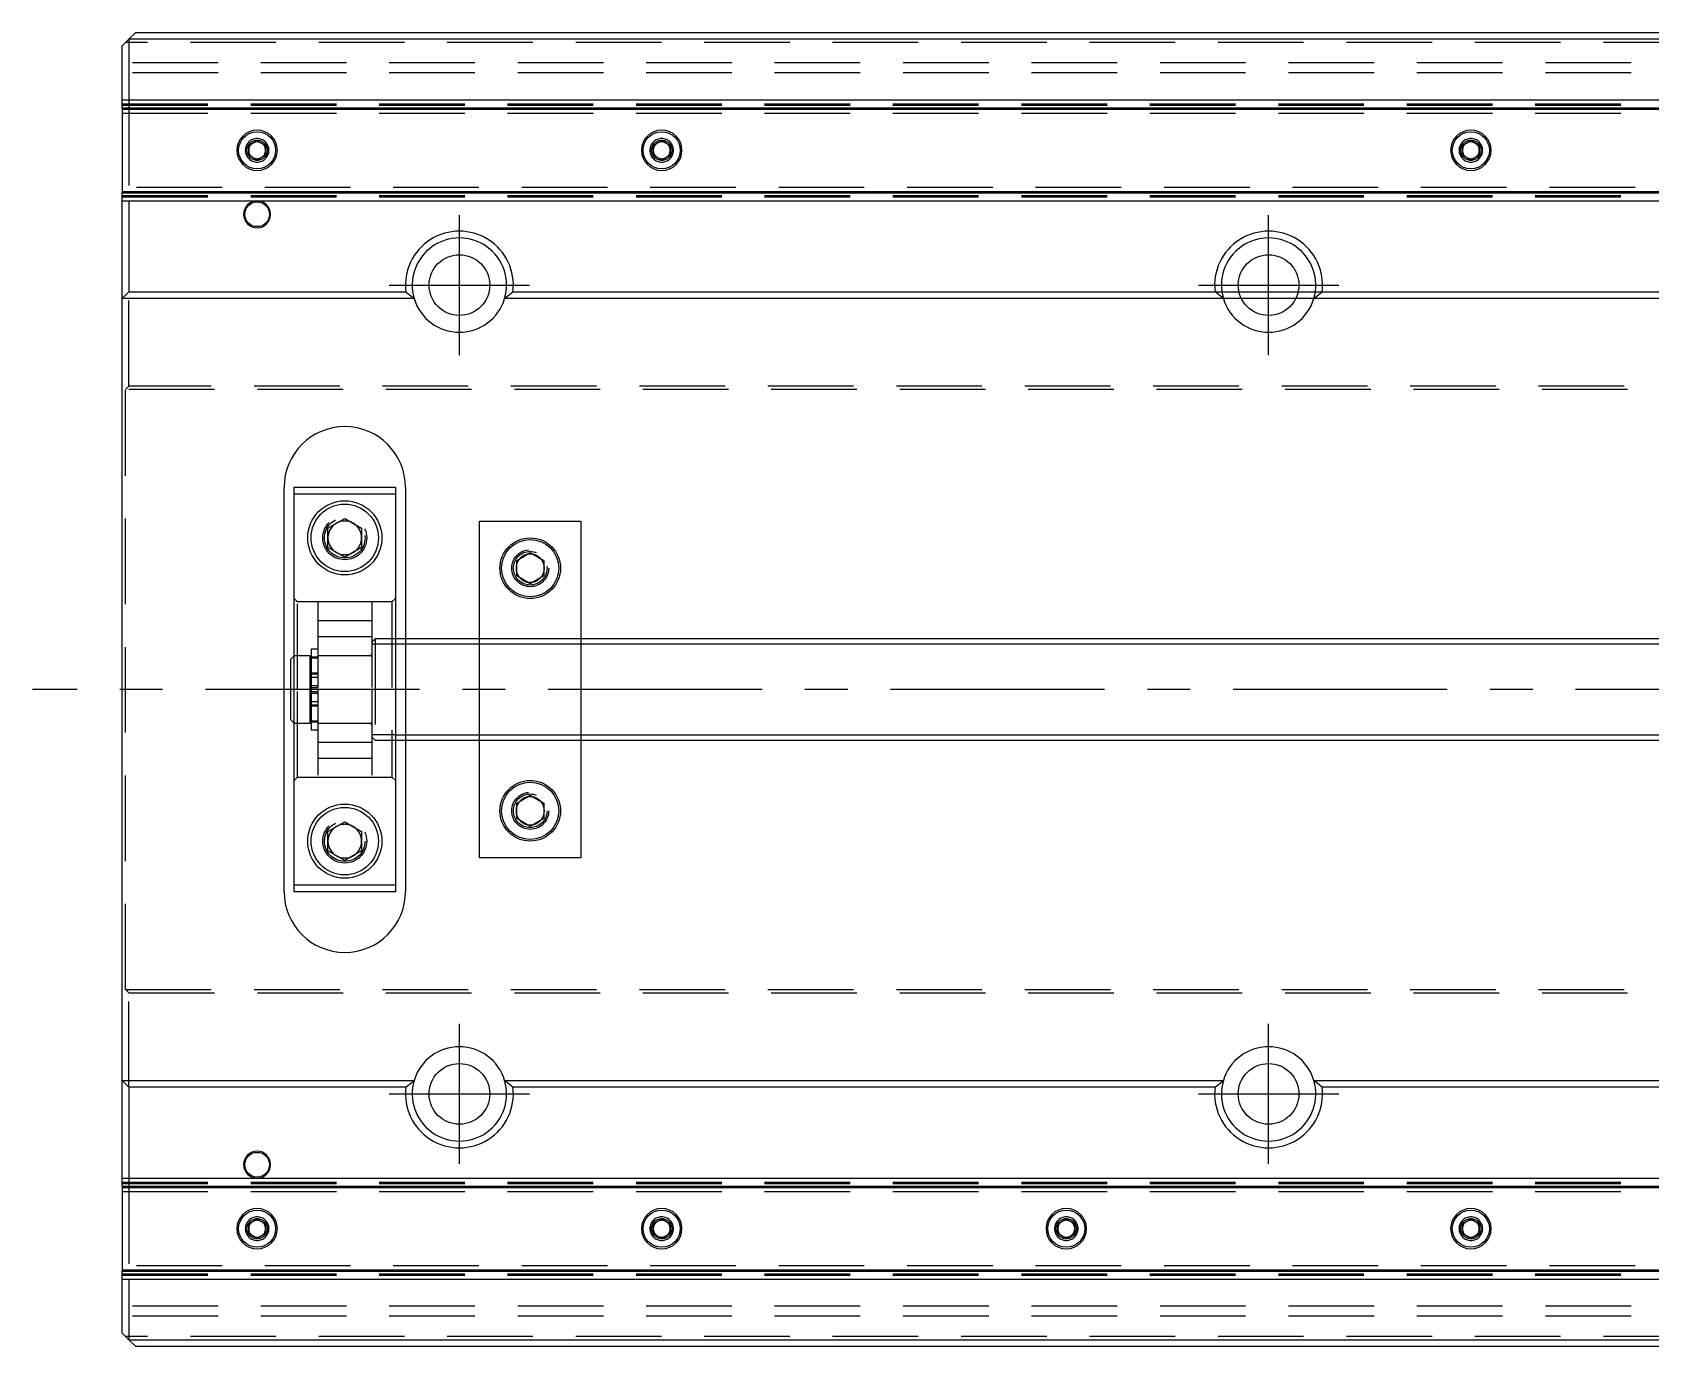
# Model space of a CAD drawing. Extents: x -13 to 914, y -394 to 111.
# Drawn here: x -13.3 to 226.7, y -97.5 to 97.5 of the extents above; entities that cross this region are included whole.
import ezdxf

# ---------------------------------------------------------------- set-up
doc = ezdxf.new("R2010")
doc.units = 0
doc.linetypes.add('CENTER', pattern=[50.8, 31.75, -6.35, 6.35, -6.35])
doc.linetypes.add('DASHED', pattern=[19.05, 12.7, -6.35])
doc.layers.get('0').update_dxf_attribs({"linetype": 'CONTINUOUS'})
doc.layers.add('CENTER', color=1, linetype='CENTER')

msp = doc.modelspace()

# ---------------------------------------------------------------- linework, layer by layer
at = {"color": 7, "linetype": 'CONTINUOUS'}
for p, q in [((1, 96.5), (0, 95.5)), ((2, 97.5), (1, 96.5)), ((1, 96.5), (1, 87.5)), ((275, 96.5), (1, 96.5)), ((2, 97.5), (275, 97.5)), ((0, 87.5), (0, 95.5)), ((0, 86.32), (0, 87.5)), ((0, 87.5), (275, 87.5)), ((0, 86.32), (275, 86.32)), ((0, 86.32), (0, 86.1)), ((0, 86.1), (0, 73.9)), ((0, 86.1), (275, 86.1)), ((18.75, 80.72), (20, 81.44)), ((18.75, 79.28), (18.75, 80.72)), ((20, 78.56), (18.75, 79.28)), ((20, 81.44), (21.25, 80.72)), ((21.25, 79.28), (20, 78.56)), ((21.25, 80.72), (21.25, 79.28)), ((78.75, 80.72), (80, 81.44)), ((78.75, 79.28), (78.75, 80.72)), ((80, 78.56), (78.75, 79.28)), ((80, 81.44), (81.25, 80.72)), ((81.25, 79.28), (80, 78.56)), ((81.25, 80.72), (81.25, 79.28)), ((198.75, 80.72), (200, 81.44)), ((198.75, 79.28), (198.75, 80.72)), ((200, 78.56), (198.75, 79.28)), ((200, 81.44), (201.25, 80.72)), ((201.25, 79.28), (200, 78.56)), ((201.25, 80.72), (201.25, 79.28)), ((0, 73.9), (275, 73.9)), ((0, 73.9), (0, 73.68)), ((0, 72.5), (0, 73.68)), ((0, 73.68), (275, 73.68)), ((0, 58), (0, 72.5)), ((0, 72.5), (275, 72.5)), ((1, 72.5), (1, 59)), ((0, 58), (1, 59)), ((0, -58), (0, 58)), ((43.29, 58), (0, 58)), ((1, 59), (42.06, 59)), ((42.06, 59), (43.29, 58)), ((56.71, 58), (57.94, 59)), ((275, 58), (56.71, 58)), ((57.94, 59), (275, 59)), ((163.29, 58), (162.06, 59)), ((176.71, 58), (177.94, 59)), ((24, -30), (24, 30)), ((25.5, 29), (25.5, 30)), ((25.5, 30), (40.5, 30)), ((25.5, -29), (25.5, 29)), ((40.5, 29), (25.5, 29)), ((40.5, 30), (40.5, 29)), ((40.5, 29), (40.5, -29)), ((42, 30), (42, 7.5)), ((30.5, 23.94), (33, 25.39)), ((33, 25.39), (35.5, 23.94)), ((53, 7.5), (53, 25)), ((53, 25), (68, 25)), ((68, 25), (68, 7.5)), ((30.5, 21.06), (30.5, 23.94)), ((35.5, 23.94), (35.5, 21.06)), ((33, 19.61), (30.5, 21.06)), ((35.5, 21.06), (33, 19.61)), ((58.5, 19.15), (60.5, 20.31)), ((60.5, 20.31), (62.5, 19.15)), ((58.5, 16.85), (58.5, 19.15)), ((60.5, 15.69), (58.5, 16.85)), ((62.5, 16.85), (60.5, 15.69)), ((62.5, 19.15), (62.5, 16.85)), ((275, 7.5), (40.5, 7.5)), ((25.5, 5), (25, 4.5)), ((25, -4.5), (25, 4.5)), ((25, -4.5), (25.5, -5)), ((40.5, -7.5), (275, -7.5)), ((42, -7.5), (42, -30)), ((53, -25), (53, -7.5)), ((68, -7.5), (68, -25)), ((58.5, -16.85), (60.5, -15.69)), ((60.5, -15.69), (62.5, -16.85)), ((58.5, -19.15), (58.5, -16.85)), ((60.5, -20.31), (58.5, -19.15)), ((62.5, -19.15), (60.5, -20.31)), ((62.5, -16.85), (62.5, -19.15)), ((30.5, -21.06), (33, -19.61)), ((30.5, -23.94), (30.5, -21.06)), ((33, -19.61), (35.5, -21.06)), ((35.5, -21.06), (35.5, -23.94)), ((33, -25.39), (30.5, -23.94)), ((35.5, -23.94), (33, -25.39)), ((68, -25), (53, -25)), ((25.5, -30), (25.5, -29)), ((25.5, -29), (40.5, -29)), ((40.5, -30), (25.5, -30)), ((40.5, -29), (40.5, -30)), ((0, -58), (43.29, -58)), ((1, -59), (0, -58)), ((0, -72.5), (0, -58)), ((42.06, -59), (1, -59)), ((1, -59), (1, -72.5)), ((42.06, -59), (43.29, -58)), ((56.71, -58), (163.29, -58)), ((57.94, -59), (56.71, -58)), ((162.06, -59), (57.94, -59)), ((162.06, -59), (163.29, -58)), ((177.94, -59), (176.71, -58)), ((176.71, -58), (275, -58)), ((275, -59), (177.94, -59)), ((0, -73.68), (0, -72.5)), ((0, -72.5), (275, -72.5)), ((0, -73.68), (0, -73.9)), ((0, -73.68), (275, -73.68)), ((0, -73.9), (0, -86.1)), ((0, -73.9), (275, -73.9)), ((18.75, -79.28), (20, -78.56)), ((20, -78.56), (21.25, -79.28)), ((78.75, -79.28), (80, -78.56)), ((80, -78.56), (81.25, -79.28)), ((138.75, -79.28), (140, -78.56)), ((140, -78.56), (141.25, -79.28)), ((198.75, -79.28), (200, -78.56)), ((200, -78.56), (201.25, -79.28)), ((18.75, -80.72), (18.75, -79.28)), ((20, -81.44), (18.75, -80.72)), ((21.25, -80.72), (20, -81.44)), ((21.25, -79.28), (21.25, -80.72)), ((78.75, -80.72), (78.75, -79.28)), ((80, -81.44), (78.75, -80.72)), ((81.25, -80.72), (80, -81.44)), ((81.25, -79.28), (81.25, -80.72)), ((138.75, -80.72), (138.75, -79.28)), ((140, -81.44), (138.75, -80.72)), ((141.25, -80.72), (140, -81.44)), ((141.25, -79.28), (141.25, -80.72)), ((198.75, -80.72), (198.75, -79.28)), ((200, -81.44), (198.75, -80.72)), ((201.25, -80.72), (200, -81.44)), ((201.25, -79.28), (201.25, -80.72)), ((0, -86.1), (0, -86.32)), ((0, -86.1), (275, -86.1)), ((0, -87.5), (0, -86.32)), ((0, -86.32), (275, -86.32)), ((0, -95.5), (0, -87.5)), ((0, -87.5), (275, -87.5)), ((1, -87.5), (1, -96.5)), ((0, -95.5), (1, -96.5)), ((1, -96.5), (2, -97.5)), ((1, -96.5), (275, -96.5)), ((275, -97.5), (2, -97.5))]:
    msp.add_line(p, q, dxfattribs=at)
at = {"color": 3, "linetype": 'DASHED'}
for p, q in [((289.5, 96), (0.5, 96)), ((700, 93), (0, 93)), ((700, 91.5), (0, 91.5)), ((0, 86.91), (275, 86.91)), ((0, 86.7), (700, 86.7)), ((1, 87.5), (1, 72.5)), ((0, 86.26), (281.5, 86.26)), ((0, 85.5), (281.5, 85.5)), ((21.48, 80.26), (21.5, 80)), ((78.5, 80), (78.52, 80.22)), ((198.5, 80), (198.52, 80.22)), ((281.5, 74.5), (0, 74.5)), ((0, 73.74), (281.5, 73.74)), ((0, 73.3), (700, 73.3)), ((0, 73.09), (275, 73.09)), ((1, 45), (1, 59)), ((1, 45), (0.5, 44.5)), ((0.5, -44.5), (0.5, 44.5)), ((699.5, 44.5), (0.5, 44.5)), ((699, 45), (1, 45)), ((35.98, 22.86), (36, 22.5)), ((62.98, 18.29), (63, 18)), ((26, 13), (25.5, 13.5)), ((29, 13), (26, 13)), ((26, 0), (26, 13)), ((37, 13), (29, 13)), ((29, 13), (29, 0)), ((40, 13), (37, 13)), ((37, 13), (37, 0)), ((40.5, 13.5), (40, 13)), ((40, 13), (40, -13)), ((37, 10.2), (29, 10.2)), ((37, 7.8), (29, 7.8)), ((37.5, 7.5), (37, 7)), ((40.5, 7.5), (37.5, 7.5)), ((37.5, 7.5), (37.5, -7.5)), ((42, 7.5), (42, 2.5)), ((53, 2.5), (53, 7.5)), ((68, 7.5), (68, 2.5)), ((27.85, 5), (25.5, 5)), ((27.85, -5), (27.85, 5)), ((28, 4.8), (27.85, 4.8)), ((29, 6), (28, 6)), ((28, 6), (28, -6)), ((29, 4.8), (28, 4.8)), ((36.7, 5), (29, 5)), ((37, 5), (36.7, 5)), ((40.5, 6.75), (37, 6.75)), ((29, 4.65), (28, 4.65)), ((29, 2.4), (28, 2.4)), ((42, 2.5), (42, -2.5)), ((53, -2.5), (53, 2.5)), ((68, 2.5), (68, -2.5)), ((26, -13), (26, 0)), ((28, 2.34), (29, 2.34)), ((29, 1.8), (28, 1.8)), ((28, 0.6), (29, 0.6)), ((28, 0.3), (29, 0.3)), ((29, 0), (29, -13)), ((37, 0), (37, -13)), ((28, -0.3), (29, -0.3)), ((29, -0.6), (28, -0.6)), ((28, -1.8), (29, -1.8)), ((29, -2.34), (28, -2.34)), ((28, -2.4), (29, -2.4)), ((28, -4.65), (29, -4.65)), ((42, -2.5), (42, -7.5)), ((53, -7.5), (53, -2.5)), ((68, -2.5), (68, -7.5)), ((25.5, -5), (27.85, -5)), ((27.85, -4.8), (28, -4.8)), ((28, -4.8), (29, -4.8)), ((28, -6), (29, -6)), ((29, -5), (36.7, -5)), ((36.7, -5), (37, -5)), ((40.5, -6.75), (37, -6.75)), ((37, -7), (37.5, -7.5)), ((29, -7.8), (37, -7.8)), ((37.5, -7.5), (40.5, -7.5)), ((29, -10.2), (37, -10.2)), ((25.5, -13.5), (26, -13)), ((26, -13), (29, -13)), ((29, -13), (37, -13)), ((37, -13), (40, -13)), ((40, -13), (40.5, -13.5)), ((58, -18), (58.02, -17.7)), ((30, -22.5), (30.02, -22.15)), ((0.5, -44.5), (1, -45)), ((0.5, -44.5), (699.5, -44.5)), ((1, -59), (1, -45)), ((1, -45), (699, -45)), ((0, -73.09), (275, -73.09)), ((0, -73.3), (700, -73.3)), ((0, -73.74), (281.5, -73.74)), ((1, -72.5), (1, -87.5)), ((0, -74.5), (281.5, -74.5)), ((18.5, -80), (18.52, -79.75)), ((78.5, -80), (78.52, -79.75)), ((138.5, -80), (138.52, -79.75)), ((198.5, -80), (198.52, -79.75)), ((281.5, -85.5), (0, -85.5)), ((0, -86.26), (281.5, -86.26)), ((0, -86.7), (700, -86.7)), ((0, -86.91), (275, -86.91)), ((700, -91.5), (0, -91.5)), ((700, -93), (0, -93)), ((289.5, -96), (0.5, -96))]:
    msp.add_line(p, q, dxfattribs=at)
at = {"color": 3, "linetype": 'CONTINUOUS'}
for p, q in [((275, 6.75), (40.5, 6.75)), ((40.5, -6.75), (275, -6.75))]:
    msp.add_line(p, q, dxfattribs=at)
at = {"color": 7, "linetype": 'CONTINUOUS'}
for centre, radius in [((20, 80), 2.75), ((80, 80), 2.75), ((200, 80), 2.75), ((50, 60), 4.5), ((170, 60), 4.5), ((33, 22.5), 5.5), ((33, 22.5), 5), ((60.5, 18), 4.5), ((60.5, 18), 4.25), ((60.5, -18), 4.5), ((60.5, -18), 4.25), ((33, -22.5), 5.5), ((33, -22.5), 5), ((50, -60), 4.5), ((170, -60), 4.5), ((20, -80), 2.75), ((80, -80), 2.75), ((140, -80), 2.75), ((200, -80), 2.75)]:
    msp.add_circle(centre, radius, dxfattribs=at)
at = {"color": 3, "linetype": 'DASHED'}
for centre, radius in [((20, 80), 1.5), ((80, 80), 1.5), ((200, 80), 1.5), ((33, 22.5), 3.25), ((33, 22.5), 3), ((60.5, 18), 2.75), ((60.5, 18), 2.5), ((60.5, -18), 2.75), ((60.5, -18), 2.5), ((33, -22.5), 3.25), ((33, -22.5), 3), ((20, -80), 1.5), ((80, -80), 1.5), ((140, -80), 1.5), ((200, -80), 1.5)]:
    msp.add_circle(centre, radius, dxfattribs=at)
at = {"color": 3, "linetype": 'CONTINUOUS'}
for centre in [(20, 70.5), (20, -70.5)]:
    msp.add_circle(centre, 1.83, dxfattribs=at)
at = {"color": 7, "linetype": 'CONTINUOUS'}
for centre, radius, start, end in [((20, 80), 3, 0, 180), ((80, 80), 3, 0, 180), ((200, 80), 3, 0, 180), ((20, 80), 3, 180, 0), ((80, 80), 3, 180, 0), ((200, 80), 3, 180, 0), ((20, 70.5), 2, 180, 90), ((20, 70.5), 2, 90, 180), ((50, 60), 8, 352.8192, 187.1808), ((170, 60), 8, 352.8192, 187.1808), ((50, 60), 7, 343.3985, 196.6015), ((170, 60), 7, 343.3985, 196.6015), ((50, 60), 7, 196.6015, 343.3985), ((170, 60), 7, 196.6015, 343.3985), ((33, 30), 9, 0, 180), ((33, -30), 9, 180, 0), ((50, -60), 7, 16.6015, 163.3985), ((170, -60), 7, 16.6015, 163.3985), ((50, -60), 8, 172.8192, 7.1808), ((50, -60), 7, 163.3985, 16.6015), ((170, -60), 8, 172.8192, 7.1808), ((170, -60), 7, 163.3985, 16.6015), ((20, -70.5), 2, 270, 180), ((20, -70.5), 2, 180, 270), ((20, -80), 3, 0, 180), ((80, -80), 3, 0, 180), ((140, -80), 3, 0, 180), ((200, -80), 3, 0, 180), ((20, -80), 3, 180, 0), ((80, -80), 3, 180, 0), ((140, -80), 3, 180, 0), ((200, -80), 3, 180, 0)]:
    msp.add_arc(centre, radius, start, end, dxfattribs=at)
at = {"color": 3, "linetype": 'DASHED'}
for centre, radius, start, end in [((20, 80), 1.75, 0, 180), ((80, 80), 1.75, 0, 180), ((200, 80), 1.75, 0, 180), ((20, 80), 1.75, 180, 0), ((20, 80), 1.25, 120, 180), ((20, 80), 1.25, 180, 240), ((20, 80), 1.25, 60, 120), ((20, 80), 1.25, 0, 60), ((20, 80), 1.25, 300, 0), ((80, 80), 1.75, 180, 0), ((80, 80), 1.25, 120, 180), ((80, 80), 1.25, 180, 240), ((80, 80), 1.25, 60, 120), ((80, 80), 1.25, 0, 60), ((80, 80), 1.25, 300, 0), ((200, 80), 1.75, 180, 0), ((200, 80), 1.25, 120, 180), ((200, 80), 1.25, 180, 240), ((200, 80), 1.25, 60, 120), ((200, 80), 1.25, 0, 60), ((200, 80), 1.25, 300, 0), ((20, 80), 1.25, 240, 300), ((80, 80), 1.25, 240, 300), ((200, 80), 1.25, 240, 300), ((33, 22.5), 2.5, 120, 180), ((33, 22.5), 2.5, 60, 120), ((33, 22.5), 2.5, 0, 60), ((33, 22.5), 2.5, 180, 240), ((33, 22.5), 2.5, 300, 0), ((33, 22.5), 2.5, 240, 300), ((60.5, 18), 2.1, 137.7528, 162.2472), ((60.5, 18), 2.1, 102.2472, 137.7528), ((60.5, 18), 2.1, 77.7528, 102.2472), ((60.5, 18), 2.1, 42.2472, 77.7528), ((60.5, 18), 2.1, 17.7528, 42.2472), ((60.5, 18), 2.1, 162.2472, 180), ((60.5, 18), 2.1, 180, 197.7528), ((60.5, 18), 2.1, 197.7528, 222.2472), ((60.5, 18), 2.1, 317.7528, 342.2472), ((60.5, 18), 2.1, 342.2472, 17.7528), ((60.5, 18), 2.1, 222.2472, 257.7528), ((60.5, 18), 2.1, 257.7528, 282.2472), ((60.5, 18), 2.1, 282.2472, 317.7528), ((36.7, 5.3), 0.3, 270, 360), ((36.7, -5.3), 0.3, 0, 90), ((60.5, -18), 2.1, 137.7528, 162.2472), ((60.5, -18), 2.1, 102.2472, 137.7528), ((60.5, -18), 2.1, 77.7528, 102.2472), ((60.5, -18), 2.1, 42.2472, 77.7528), ((60.5, -18), 2.1, 17.7528, 42.2472), ((60.5, -18), 2.1, 162.2472, 180), ((60.5, -18), 2.1, 180, 197.7528), ((60.5, -18), 2.1, 197.7528, 222.2472), ((60.5, -18), 2.1, 317.7528, 342.2472), ((60.5, -18), 2.1, 342.2472, 17.7528), ((33, -22.5), 2.5, 120, 180), ((33, -22.5), 2.5, 60, 120), ((33, -22.5), 2.5, 0, 60), ((60.5, -18), 2.1, 222.2472, 257.7528), ((60.5, -18), 2.1, 257.7528, 282.2472), ((60.5, -18), 2.1, 282.2472, 317.7528), ((33, -22.5), 2.5, 180, 240), ((33, -22.5), 2.5, 300, 0), ((33, -22.5), 2.5, 240, 300), ((20, -80), 1.75, 0, 180), ((20, -80), 1.25, 120, 180), ((20, -80), 1.25, 60, 120), ((20, -80), 1.25, 0, 60), ((80, -80), 1.75, 0, 180), ((80, -80), 1.25, 120, 180), ((80, -80), 1.25, 60, 120), ((80, -80), 1.25, 0, 60), ((140, -80), 1.75, 0, 180), ((140, -80), 1.25, 120, 180), ((140, -80), 1.25, 60, 120), ((140, -80), 1.25, 0, 60), ((200, -80), 1.75, 0, 180), ((200, -80), 1.25, 120, 180), ((200, -80), 1.25, 60, 120), ((200, -80), 1.25, 0, 60), ((20, -80), 1.75, 180, 0), ((20, -80), 1.25, 180, 240), ((20, -80), 1.25, 240, 300), ((20, -80), 1.25, 300, 0), ((80, -80), 1.75, 180, 0), ((80, -80), 1.25, 180, 240), ((80, -80), 1.25, 240, 300), ((80, -80), 1.25, 300, 0), ((140, -80), 1.75, 180, 0), ((140, -80), 1.25, 180, 240), ((140, -80), 1.25, 240, 300), ((140, -80), 1.25, 300, 0), ((200, -80), 1.75, 180, 0), ((200, -80), 1.25, 180, 240), ((200, -80), 1.25, 240, 300), ((200, -80), 1.25, 300, 0)]:
    msp.add_arc(centre, radius, start, end, dxfattribs=at)
at = {"layer": 'CENTER', "color": 1, "linetype": 'CENTER'}
for p, q in [((50, 49.6), (50, 70.4)), ((170, 49.6), (170, 70.4)), ((39.6, 60), (60.4, 60)), ((159.6, 60), (180.4, 60)), ((755.29, 0), (-13.33, 0)), ((50, -70.4), (50, -49.6)), ((170, -70.4), (170, -49.6)), ((39.6, -60), (60.4, -60)), ((159.6, -60), (180.4, -60))]:
    msp.add_line(p, q, dxfattribs=at)

doc.saveas('drawing.dxf')
